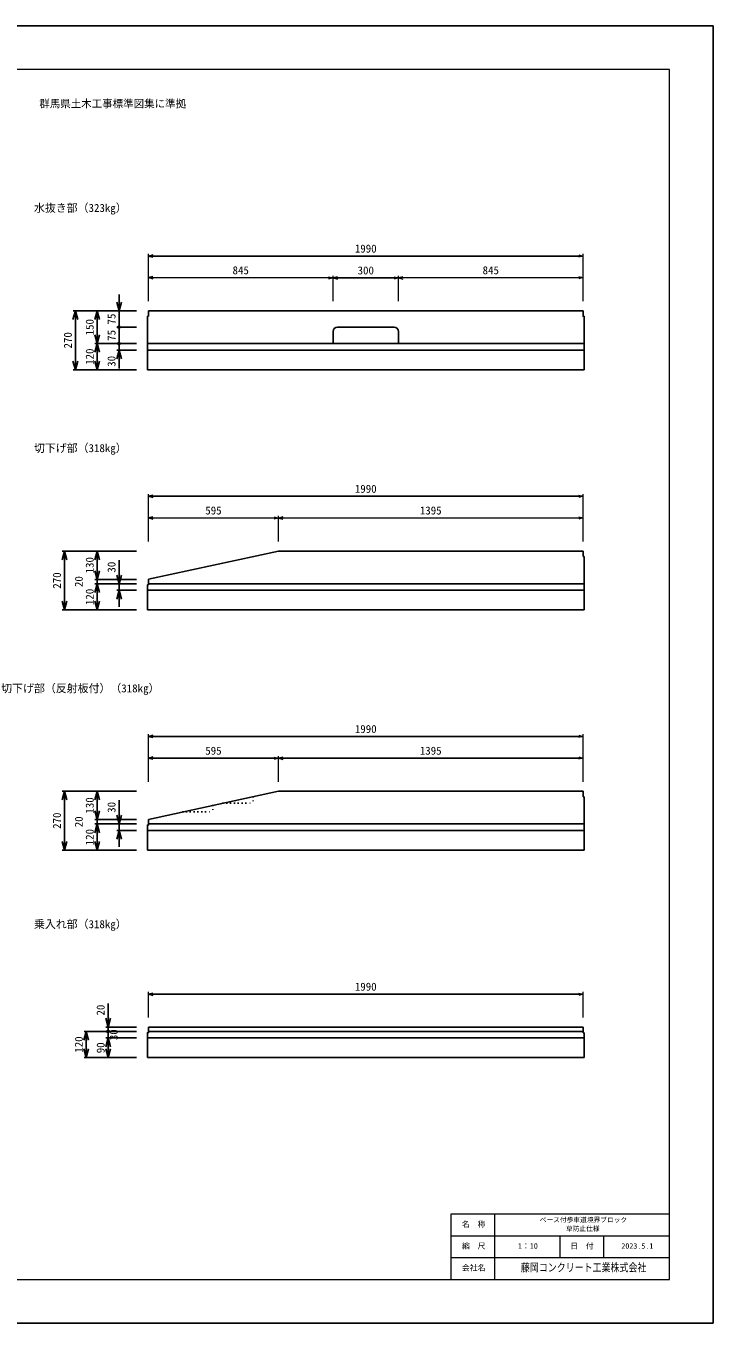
# Model space of a CAD drawing. Units: millimetres, scale not verified. Extents: x -4200 to 4200, y -2970 to 2970.
# Drawn here: x 1054 to 4200, y -2970 to 2970 of the extents above; entities that cross this region are included whole.
import ezdxf
from ezdxf.enums import TextEntityAlignment as Align

# ---------------------------------------------------------------- set-up
doc = ezdxf.new("R2010")
doc.units = ezdxf.units.MM
doc.header["$LTSCALE"] = 10
doc.linetypes.add('DOTTED', pattern=[1.75, 0.25, -1.5])
for name, color, linetype, lineweight in [('0-0_DIM', 7, 'Continuous', 25), ('0-1_Defpoints', 5, 'Continuous', 25), ('0-5_OUTLINE', 3, 'Continuous', 25), ('0-6_OUTLINE2', 4, 'DOTTED', 25), ('0-7_TXT', 7, 'Continuous', 25), ('0-8_WAKU', 3, 'Continuous', 13), ('0-9_WAKU-LINE', 7, 'Continuous', 13)]:
    doc.layers.add(name, color=color, linetype=linetype, lineweight=lineweight)
doc.layers.add('0-A_WAKU-TXT', color=7, linetype='Continuous')
doc.styles.add('ＭＳ ゴシック', font='')
doc.styles.get('ＭＳ ゴシック').set_extended_font_data('MS Gothic')

msp = doc.modelspace()

# ---------------------------------------------------------------- linework, layer by layer
at = {"layer": '0-0_DIM', "lineweight": 13}
for p, q in [((1614.71, 1708.96), (1614.71, 1926.1)), ((3604.71, 1708.96), (3604.71, 1926.1)), ((2459.71, 1708.96), (2459.71, 1826.1)), ((2759.71, 1708.96), (2759.71, 1826.1)), ((1614.71, 608.96), (1614.71, 826.1)), ((3604.71, 608.96), (3604.71, 826.1)), ((2209.71, 608.96), (2209.71, 726.1)), ((1614.71, -491.04), (1614.71, -273.9)), ((3604.71, -491.04), (3604.71, -273.9)), ((2209.71, -491.04), (2209.71, -373.9)), ((1614.71, -1571.04), (1614.71, -1453.9)), ((3604.71, -1571.04), (3604.71, -1453.9))]:
    msp.add_line(p, q, dxfattribs=at)
at = {"layer": '0-0_DIM'}
for p, q in [((1614.71, 1916.1), (3604.71, 1916.1)), ((1614.71, 1817.39), (2459.71, 1816.1)), ((2459.71, 1816.1), (2759.71, 1816.1)), ((3604.71, 1817.39), (2759.71, 1816.1)), ((1479.71, 1665.46), (1479.71, 1740.46)), ((1559.71, 1665.46), (1269.71, 1665.46)), ((1279.71, 1665.46), (1279.71, 1395.46)), ((1379.71, 1665.46), (1379.71, 1515.46)), ((1479.71, 1665.46), (1479.71, 1590.46)), ((1559.71, 1590.46), (1469.71, 1590.46)), ((1479.71, 1515.46), (1479.71, 1590.46)), ((1559.71, 1515.46), (1369.71, 1515.46)), ((1379.71, 1515.46), (1379.71, 1395.46)), ((1559.71, 1485.46), (1469.71, 1485.46)), ((1479.71, 1485.46), (1479.71, 1515.46)), ((1479.71, 1485.46), (1479.71, 1401.65)), ((1559.71, 1395.46), (1269.71, 1395.46)), ((1614.71, 816.1), (3604.71, 816.1)), ((1614.71, 717.39), (2209.71, 716.1)), ((3604.71, 717.39), (2209.71, 716.1)), ((1559.71, 565.46), (1219.71, 565.46)), ((1229.71, 565.46), (1229.71, 295.46)), ((1379.71, 565.46), (1379.71, 435.46)), ((1479.71, 415.46), (1479.71, 524.07)), ((1559.71, 435.46), (1369.71, 435.46)), ((1379.71, 415.46), (1379.71, 435.46)), ((1559.71, 415.46), (1369.71, 415.46)), ((1379.71, 415.46), (1379.71, 295.46)), ((1559.71, 385.46), (1469.71, 385.46)), ((1479.71, 385.46), (1479.71, 415.46)), ((1479.71, 385.46), (1479.71, 310.46)), ((1559.71, 295.46), (1219.71, 295.46)), ((1614.71, -283.9), (3604.71, -283.9)), ((1614.71, -382.61), (2209.71, -383.9)), ((3604.71, -382.61), (2209.71, -383.9)), ((1559.71, -534.54), (1219.71, -534.54)), ((1229.71, -534.54), (1229.71, -804.54)), ((1379.71, -534.54), (1379.71, -664.54)), ((1479.71, -684.54), (1479.71, -575.93)), ((1559.71, -664.54), (1369.71, -664.54)), ((1559.71, -684.54), (1369.71, -684.54)), ((1379.71, -684.54), (1379.71, -664.54)), ((1379.71, -684.54), (1379.71, -804.54)), ((1479.71, -714.54), (1479.71, -684.54)), ((1559.71, -714.54), (1469.71, -714.54)), ((1479.71, -714.54), (1479.71, -789.54)), ((1559.71, -804.54), (1219.71, -804.54)), ((1614.71, -1463.9), (3604.71, -1463.9)), ((1429.71, -1614.54), (1429.71, -1505.93)), ((1559.71, -1634.54), (1319.71, -1634.54)), ((1329.71, -1634.54), (1329.71, -1754.54)), ((1559.71, -1614.54), (1419.71, -1614.54)), ((1429.71, -1634.54), (1429.71, -1614.54)), ((1429.71, -1664.54), (1429.71, -1634.54)), ((1559.71, -1664.54), (1419.71, -1664.54)), ((1429.71, -1664.54), (1429.71, -1754.54)), ((1559.71, -1754.54), (1319.71, -1754.54))]:
    msp.add_line(p, q, dxfattribs=at)
at = {"layer": '0-0_DIM', "lineweight": 13}
for points in [[(1634.71, 1921.46), (1614.71, 1916.1), (1634.71, 1910.74)], [(3584.71, 1921.46), (3604.71, 1916.1), (3584.71, 1910.74)], [(1634.71, 1822.75), (1614.71, 1817.39), (1634.71, 1812.03)], [(2439.71, 1821.46), (2459.71, 1816.1), (2439.71, 1810.74)], [(2479.71, 1821.46), (2459.71, 1816.1), (2479.71, 1810.74)], [(2739.71, 1821.46), (2759.71, 1816.1), (2739.71, 1810.74)], [(2779.71, 1821.46), (2759.71, 1816.1), (2779.71, 1810.74)], [(3584.71, 1822.75), (3604.71, 1817.39), (3584.71, 1812.03)], [(1634.71, 821.46), (1614.71, 816.1), (1634.71, 810.74)], [(3584.71, 821.46), (3604.71, 816.1), (3584.71, 810.74)], [(1634.71, 722.75), (1614.71, 717.39), (1634.71, 712.03)], [(2189.71, 721.46), (2209.71, 716.1), (2189.71, 710.74)], [(2229.71, 721.46), (2209.71, 716.1), (2229.71, 710.74)], [(3584.71, 722.75), (3604.71, 717.39), (3584.71, 712.03)], [(1634.71, -278.54), (1614.71, -283.9), (1634.71, -289.26)], [(3584.71, -278.54), (3604.71, -283.9), (3584.71, -289.26)], [(1634.71, -377.25), (1614.71, -382.61), (1634.71, -387.97)], [(2189.71, -378.54), (2209.71, -383.9), (2189.71, -389.26)], [(2229.71, -378.54), (2209.71, -383.9), (2229.71, -389.26)], [(3584.71, -377.25), (3604.71, -382.61), (3584.71, -387.97)], [(1634.71, -1458.54), (1614.71, -1463.9), (1634.71, -1469.26)], [(3584.71, -1458.54), (3604.71, -1463.9), (3584.71, -1469.26)]]:
    msp.add_lwpolyline(points, dxfattribs=at)
at = {"layer": '0-0_DIM'}
for points in [[(1268.99, 1625.46), (1279.71, 1665.46), (1290.43, 1625.46)], [(1368.99, 1625.46), (1379.71, 1665.46), (1390.43, 1625.46)], [(1468.99, 1705.46), (1479.71, 1665.46), (1490.43, 1705.46)], [(1390.43, 1555.46), (1379.71, 1515.46), (1368.99, 1555.46)], [(1368.99, 1475.46), (1379.71, 1515.46), (1390.43, 1475.46)], [(1468.99, 1445.46), (1479.71, 1485.46), (1490.43, 1445.46)], [(1290.43, 1435.46), (1279.71, 1395.46), (1268.99, 1435.46)], [(1390.43, 1435.46), (1379.71, 1395.46), (1368.99, 1435.46)], [(1218.99, 525.46), (1229.71, 565.46), (1240.43, 525.46)], [(1368.99, 525.46), (1379.71, 565.46), (1390.43, 525.46)], [(1390.43, 475.46), (1379.71, 435.46), (1368.99, 475.46)], [(1468.99, 455.46), (1479.71, 415.46), (1490.43, 455.46)], [(1368.99, 375.46), (1379.71, 415.46), (1390.43, 375.46)], [(1468.99, 345.46), (1479.71, 385.46), (1490.43, 345.46)], [(1240.43, 335.46), (1229.71, 295.46), (1218.99, 335.46)], [(1390.43, 335.46), (1379.71, 295.46), (1368.99, 335.46)], [(1218.99, -574.54), (1229.71, -534.54), (1240.43, -574.54)], [(1368.99, -574.54), (1379.71, -534.54), (1390.43, -574.54)], [(1390.43, -624.54), (1379.71, -664.54), (1368.99, -624.54)], [(1468.99, -644.54), (1479.71, -684.54), (1490.43, -644.54)], [(1368.99, -724.54), (1379.71, -684.54), (1390.43, -724.54)], [(1240.43, -764.54), (1229.71, -804.54), (1218.99, -764.54)], [(1390.43, -764.54), (1379.71, -804.54), (1368.99, -764.54)], [(1468.99, -754.54), (1479.71, -714.54), (1490.43, -754.54)], [(1418.99, -1574.54), (1429.71, -1614.54), (1440.43, -1574.54)], [(1318.99, -1674.54), (1329.71, -1634.54), (1340.43, -1674.54)], [(1340.43, -1714.54), (1329.71, -1754.54), (1318.99, -1714.54)], [(1418.99, -1704.54), (1429.71, -1664.54), (1440.43, -1704.54)], [(1418.99, -1714.54), (1429.71, -1754.54), (1440.43, -1714.54)]]:
    msp.add_lwpolyline(points, dxfattribs=at)
for centre in [(1479.71, 1590.46), (1479.71, 1515.46), (1429.71, -1634.54)]:
    msp.add_circle(centre, 5, dxfattribs=at)
at = {"layer": '0-1_Defpoints'}
msp.add_lwpolyline([(-4200, -2970), (4200, -2970), (4200, 2970), (-4200, 2970)], close=True, dxfattribs=at)
at = {"layer": '0-5_OUTLINE'}
for p, q in [((1614.71, 1665.46), (1614.71, 1640.46)), ((1614.71, 1665.46), (3604.71, 1665.46)), ((1609.71, 1395.46), (1609.71, 1640.46)), ((1609.71, 1640.46), (1614.71, 1640.46)), ((3609.71, 1395.46), (3609.71, 1640.46)), ((2459.71, 1570.46), (2459.71, 1515.46)), ((2479.71, 1590.46), (2739.71, 1590.46)), ((2759.71, 1570.46), (2759.71, 1515.46)), ((1609.71, 1515.46), (3609.71, 1515.46)), ((1609.71, 1485.46), (3609.71, 1485.46)), ((3609.71, 1395.46), (1609.71, 1395.46)), ((3604.71, 565.46), (3604.71, 540.46)), ((3609.71, 540.46), (3604.71, 540.46)), ((3609.71, 295.46), (3609.71, 540.46)), ((1614.71, 436.54), (1614.71, 410.46)), ((1609.71, 385.46), (3609.71, 385.46)), ((1614.71, 415.46), (3609.71, 415.46)), ((3609.71, 295.46), (1609.71, 295.46)), ((3604.71, -534.54), (3604.71, -559.54)), ((3609.71, -559.54), (3604.71, -559.54)), ((3609.71, -804.54), (3609.71, -559.54)), ((1614.71, -663.46), (1614.71, -689.54)), ((1614.71, -684.54), (3604.71, -684.54)), ((1609.71, -714.54), (3609.71, -714.54)), ((3609.71, -804.54), (1609.71, -804.54)), ((1614.71, -1614.54), (3604.71, -1614.54)), ((1614.71, -1614.54), (1614.71, -1640.21)), ((1614.71, -1634.54), (3604.71, -1634.54)), ((3604.71, -1614.54), (3604.71, -1640.21)), ((3604.71, -1640.21), (3609.71, -1640.21)), ((3609.71, -1754.54), (3609.71, -1640.21)), ((1609.71, -1664.54), (3609.71, -1664.54)), ((3609.71, -1754.54), (1609.71, -1754.54))]:
    msp.add_line(p, q, dxfattribs=at)
for points in [[(3604.71, 1665.46), (3604.71, 1640.46), (3609.71, 1640.46)], [(1614.71, 436.54), (2209.71, 565.46), (3604.71, 565.46)], [(1609.71, 295.46), (1609.71, 410.46), (1614.71, 410.46)], [(1614.71, -663.46), (2209.71, -534.54), (3604.71, -534.54)], [(1609.71, -804.54), (1609.71, -689.54), (1614.71, -689.54)], [(1609.71, -1754.54), (1609.71, -1640.21), (1614.71, -1640.21)]]:
    msp.add_lwpolyline(points, dxfattribs=at)
for centre, start, end in [((2479.71, 1570.46), 90, 180), ((2739.71, 1570.46), 0, 90)]:
    msp.add_arc(centre, 20, start, end, dxfattribs=at)
at = {"layer": '0-6_OUTLINE2'}
for p, q in [((1955.86, -589.54), (2094.33, -589.54)), ((2094.33, -559.54), (2094.33, -589.54)), ((1771.25, -629.54), (1909.71, -629.54)), ((1909.71, -599.54), (1909.71, -629.54))]:
    msp.add_line(p, q, dxfattribs=at)
at = {"layer": '0-8_WAKU'}
for p, q in [((3000, -2470), (4000, -2470)), ((3000, -2770), (3000, -2470))]:
    msp.add_line(p, q, dxfattribs=at)
msp.add_lwpolyline([(-4000, -2770), (4000, -2770), (4000, 2770), (-4000, 2770)], close=True, dxfattribs=at)
at = {"layer": '0-9_WAKU-LINE'}
for p, q in [((3200, -2770), (3200, -2470)), ((3000, -2570), (4000, -2570)), ((3500, -2670), (3500, -2570)), ((3700, -2670), (3700, -2570)), ((3000, -2670), (4000, -2670))]:
    msp.add_line(p, q, dxfattribs=at)

# ---------------------------------------------------------------- texts
at = {"layer": '0-0_DIM', "style": 'ＭＳ ゴシック'}
for s, p in [('1990', (2559.71, 1921.1)), ('845', (1999.71, 1821.74)), ('300', (2572.21, 1821.1)), ('845', (3144.71, 1821.74)), ('1990', (2559.71, 821.1)), ('595', (1874.71, 721.74)), ('1395', (2857.21, 721.74)), ('1990', (2559.71, -278.9)), ('595', (1874.71, -378.26)), ('1395', (2857.21, -378.26)), ('1990', (2559.71, -1458.9))]:
    msp.add_text(s, height=36.66, dxfattribs=at).set_placement(p, align=Align.BOTTOM_LEFT)
for s, p in [('150', (1374.71, 1552.96)), ('75', (1474.71, 1602.96)), ('270', (1274.71, 1492.96)), ('75', (1474.71, 1527.96)), ('120', (1374.71, 1417.96)), ('30', (1474.71, 1409.18)), ('130', (1374.71, 462.96)), ('30', (1474.71, 466.62)), ('270', (1224.71, 392.96)), ('20', (1324.71, 400.46)), ('120', (1374.71, 317.96)), ('130', (1374.71, -637.04)), ('30', (1474.71, -633.38)), ('270', (1224.71, -707.04)), ('20', (1324.71, -699.54)), ('120', (1374.71, -782.04)), ('20', (1424.71, -1561.68)), ('120', (1324.71, -1732.04)), ('30', (1484.71, -1674.54)), ('90', (1424.71, -1734.54))]:
    msp.add_text(s, height=36.66, rotation=90, dxfattribs=at).set_placement(p, align=Align.BOTTOM_LEFT)
at = {"layer": '0-7_TXT', "style": 'ＭＳ ゴシック'}
for s, height, p in [('群馬県土木工事標準図集に準拠', 35.19, (1114.63, 2586)), ('水抜き部（323kg）', 36.66, (1090.18, 2107.31)), ('切下げ部（318kg）', 36.66, (1090.18, 1007.31)), ('切下げ部（反射板付）（318kg）', 36.66, (940.18, -92.69)), ('乗入れ部（318kg）', 36.66, (1090.18, -1172.69))]:
    msp.add_text(s, height=height, dxfattribs=at).set_placement(p, align=Align.BOTTOM_LEFT)
at = {"layer": '0-A_WAKU-TXT', "style": 'ＭＳ ゴシック'}
for s, height, p in [('ベース付歩車道境界ブロック', 21.99, (3406.5, -2515)), ('名\u3000称', 25.66, (3049.95, -2537.5)), ('草防止仕様', 21.99, (3526.5, -2555)), ('縮\u3000尺', 25.66, (3049.95, -2637.5)), ('1：10', 25.66, (3306.75, -2637.5)), ('日\u3000付', 25.66, (3545.95, -2637.5)), ('2023.5.1', 25.66, (3780, -2637.5)), ('会社名', 25.66, (3049.95, -2737.5))]:
    msp.add_text(s, height=height, dxfattribs=at).set_placement(p, align=Align.BOTTOM_LEFT)
at = {"layer": '0-A_WAKU-TXT', "style": 'ＭＳ ゴシック', "width": 0.8}
msp.add_text('藤岡コンクリート工業株式会社', height=36.66, dxfattribs=at).set_placement((3320, -2745), align=Align.BOTTOM_LEFT)

doc.saveas('drawing.dxf')
